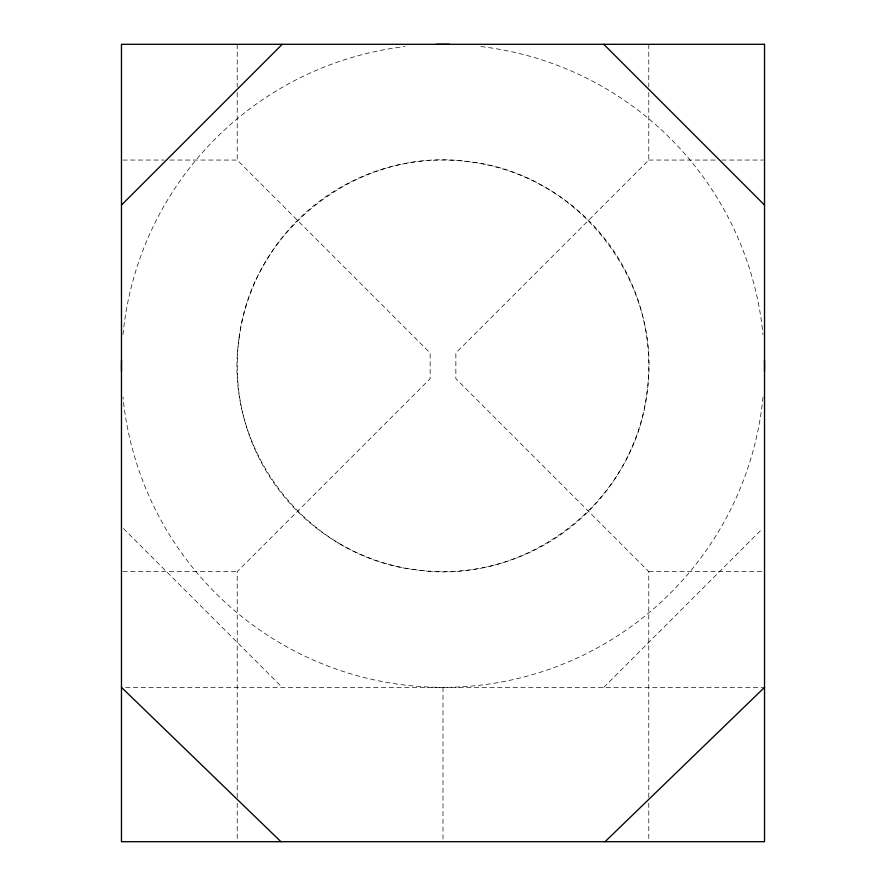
<?xml version="1.0" encoding="UTF-8"?>
<svg xmlns="http://www.w3.org/2000/svg" width="886" height="886" viewBox="0 0 886 886"><rect width="100%" height="100%" fill="white"/><g stroke="black" fill="none" stroke-linecap="round" stroke-linejoin="round"><path stroke-width="0.66" stroke-dasharray="4.43 3.32" d="M237.215 797.599L237.215 571.614L430.142 378.699L430.142 352.971L237.215 160.056L169.702 160.056M648.785 92.532L648.785 160.056L455.858 352.971L455.858 378.699L648.785 571.614L648.785 797.599M603.765 687.37L762.58 528.543M122.844 160.056L164.187 160.056M648.785 160.056L716.298 160.056M721.813 160.056L763.156 160.056M122.844 571.614L237.215 571.614M648.785 571.614L763.156 571.614M125.59 687.37L763.156 687.37M123.42 528.543L282.235 687.37M648.785 44.3L648.785 87.016M648.785 803.115L648.785 840.327M443 687.37L443 841.7M237.215 44.3L237.215 87.016M237.215 92.532L237.215 160.056M237.215 803.115L237.215 840.327M763.012 397.017A321.529 321.529 0 0 1 122.988 397.017M122.988 334.642A321.529 321.529 0 0 1 405.068 46.548M480.932 46.548A321.529 321.529 0 0 1 763.012 334.642M238.976 338.973C222.63 448.238 306.368 557.36 416.143 569.853C525.409 586.2 634.531 502.462 647.024 392.697C663.37 283.431 579.632 174.298 469.857 161.817C360.591 145.459 251.469 229.197 238.976 338.973M340.113 544.048A205.785 205.785 0 0 0 648.785 365.829A205.785 205.785 0 0 0 340.113 187.622A205.785 205.785 0 0 0 340.113 544.048"/><path stroke-width="1.33" d="M121.471 205.065L282.235 44.3M605.049 841.7L764.529 687.37M121.471 687.37L280.951 841.7M603.765 44.3L764.529 205.065M764.485 360.414A321.529 321.529 0 0 1 764.485 371.256M121.515 371.256A321.529 321.529 0 0 1 121.515 360.414M436.222 44.366A321.529 321.529 0 0 1 449.778 44.366M764.529 44.3L121.471 44.3L121.471 841.7L764.529 841.7L764.529 44.3"/></g></svg>
